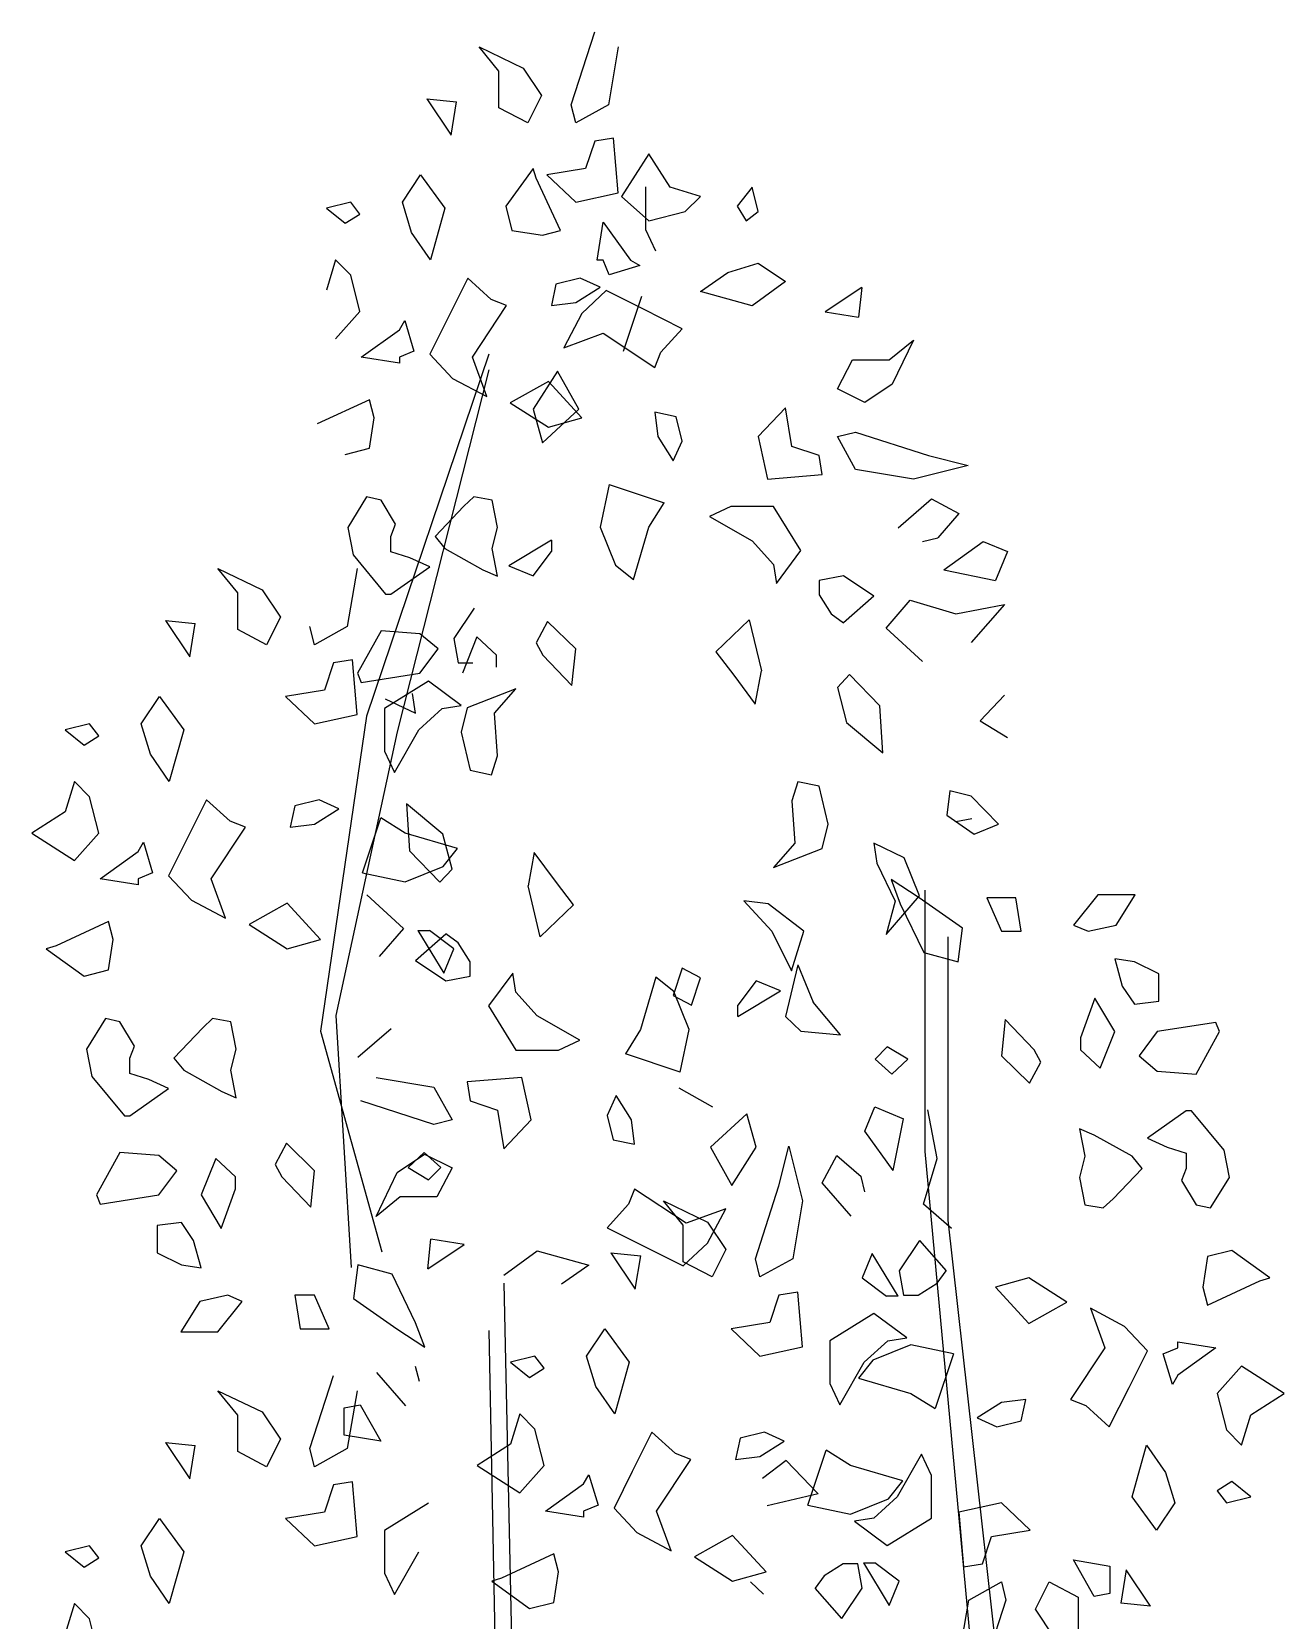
# Model space of a CAD drawing. Extents: x 332731 to 333165, y 67433 to 68432.
# Drawn here: x 332796.2 to 333118, y 68024.2 to 68432.4 of the extents above; entities that cross this region are included whole.
import ezdxf

# ---------------------------------------------------------------- set-up
doc = ezdxf.new("R2010")
doc.units = 0
doc.header["$MEASUREMENT"] = 0
doc.layers.get('0').update_dxf_attribs({"linetype": 'CONTINUOUS'})

msp = doc.modelspace()

# ---------------------------------------------------------------- linework, layer by layer
at = {"color": 7, "linetype": 'CONTINUOUS'}
for p, q in [((332934.81, 68413.61), (332940.88, 68432.36)), ((332916.28, 68422.2), (332911.19, 68428.45)), ((332911.19, 68428.45), (332922.53, 68422.98)), ((332946.94, 68428.45), (332944.41, 68413.61)), ((332916.28, 68412.83), (332916.28, 68422.2)), ((332922.53, 68422.98), (332927.22, 68415.95)), ((332897.72, 68415.17), (332905.34, 68414.39)), ((332897.72, 68415.17), (332903.97, 68405.8)), ((332903.97, 68405.8), (332905.34, 68414.39)), ((332923.69, 68408.92), (332916.28, 68412.83)), ((332927.22, 68415.95), (332923.69, 68408.92)), ((332936, 68408.92), (332934.81, 68413.61)), ((332944.41, 68413.61), (332936, 68408.92)), ((332945.75, 68405.02), (332940.88, 68404.23)), ((332946.94, 68390.95), (332945.75, 68405.02)), ((332940.88, 68404.23), (332938.53, 68397.2)), ((332954.78, 68400.99), (332947.75, 68390.05)), ((332960.25, 68392.4), (332954.78, 68400.99)), ((332925.09, 68397.27), (332918.06, 68387.51)), ((332925.88, 68394.74), (332925.09, 68397.27)), ((332938.53, 68397.2), (332928.56, 68395.64)), ((332891.47, 68388.61), (332896.16, 68395.64)), ((332896.16, 68395.64), (332902.41, 68387.05)), ((332932.12, 68381.26), (332925.88, 68394.74)), ((332928.56, 68395.64), (332936, 68388.61)), ((332953.97, 68392.52), (332953.97, 68381.58)), ((332968.06, 68390.05), (332960.25, 68392.4)), ((332981.34, 68392.4), (332977.44, 68387.51)), ((332982.91, 68386.15), (332981.34, 68392.4)), ((332878.19, 68388.61), (332871.94, 68387.05)), ((332880.53, 68385.48), (332878.19, 68388.61)), ((332893.81, 68380.8), (332891.47, 68388.61)), ((332936, 68388.61), (332946.94, 68390.95)), ((332947.75, 68390.05), (332954.78, 68383.8)), ((332964.16, 68386.15), (332968.06, 68390.05)), ((332871.94, 68387.05), (332876.81, 68383.14)), ((332876.81, 68383.14), (332880.53, 68385.48)), ((332902.41, 68387.05), (332898.69, 68373.77)), ((332918.06, 68387.51), (332919.62, 68381.26)), ((332954.78, 68383.8), (332964.16, 68386.15)), ((332977.44, 68387.51), (332979.78, 68383.8)), ((332979.78, 68383.8), (332982.91, 68386.15)), ((332898.69, 68373.77), (332893.81, 68380.8)), ((332919.62, 68381.26), (332927.44, 68380.09)), ((332927.44, 68380.09), (332932.12, 68381.26)), ((332941.5, 68373.65), (332943.06, 68383.41)), ((332943.06, 68383.41), (332950.09, 68373.65)), ((332953.97, 68381.58), (332956.5, 68376.11)), ((332874.28, 68373.77), (332871.94, 68365.95)), ((332878.19, 68369.86), (332874.28, 68373.77)), ((332943.06, 68373.65), (332941.5, 68373.65)), ((332944.62, 68369.93), (332943.06, 68373.65)), ((332952.44, 68372.27), (332944.62, 68369.93)), ((332950.09, 68373.65), (332952.44, 68372.27)), ((332975.09, 68370.52), (332982.91, 68372.87)), ((332982.91, 68372.87), (332989.94, 68368.18)), ((332880.53, 68360.48), (332878.19, 68369.86)), ((332908.25, 68369.08), (332903.19, 68358.92)), ((332914.31, 68363.61), (332908.25, 68369.08)), ((332937.16, 68369.08), (332930.91, 68367.52)), ((332942.25, 68366.73), (332937.16, 68369.08)), ((332968.06, 68365.63), (332975.09, 68370.52)), ((332989.94, 68368.18), (332981.34, 68361.93)), ((332918.22, 68362.05), (332914.31, 68363.61)), ((332930.91, 68367.52), (332929.75, 68362.05)), ((332936, 68362.83), (332942.25, 68366.73)), ((332943.84, 68365.84), (332937.59, 68359.98)), ((332953.22, 68361.15), (332943.84, 68365.84)), ((332948.31, 68350.33), (332953, 68364.39)), ((332981.34, 68361.93), (332968.06, 68365.63)), ((333009.47, 68366.62), (333000.09, 68360.37)), ((333009.47, 68366.62), (333008.69, 68358.99)), ((332874.28, 68353.45), (332880.53, 68360.48)), ((332909.44, 68348.77), (332918.22, 68362.05)), ((332929.75, 68362.05), (332936, 68362.83)), ((332937.59, 68359.98), (332932.91, 68351.18)), ((332963.38, 68356.07), (332953.22, 68361.15)), ((333000.09, 68360.37), (333008.69, 68358.99)), ((332880.91, 68348.77), (332890.69, 68355.8)), ((332890.69, 68355.8), (332892.06, 68358.14)), ((332892.06, 68358.14), (332894.41, 68350.33)), ((332903.19, 68358.92), (332898.5, 68349.55)), ((332957.91, 68350.01), (332963.38, 68356.07)), ((332932.91, 68351.18), (332943.06, 68354.9)), ((332943.06, 68354.9), (332956.34, 68346.1)), ((333016.5, 68348.05), (333022.75, 68353.13)), ((333022.75, 68353.13), (333017.28, 68341.8)), ((332890.69, 68347.2), (332880.91, 68348.77)), ((332913.72, 68349.56), (332882.28, 68256.49)), ((332894.41, 68350.33), (332890.69, 68348.77)), ((332890.69, 68348.77), (332890.69, 68347.2)), ((332898.5, 68349.55), (332904.34, 68343.3)), ((332913.16, 68338.61), (332909.44, 68348.77)), ((332956.34, 68346.1), (332957.91, 68350.01)), ((333003.22, 68340.63), (333007.12, 68348.05)), ((333007.12, 68348.05), (333016.5, 68348.05)), ((332913.72, 68345.52), (332890.12, 68252.45)), ((332904.34, 68343.3), (332913.16, 68338.61)), ((332931.34, 68345.13), (332925.09, 68335.37)), ((332936.81, 68335.37), (332931.34, 68345.13)), ((332928.97, 68342.52), (332919.19, 68337.05)), ((332937.56, 68333.14), (332928.97, 68342.52)), ((333010.25, 68337.12), (333003.22, 68340.63)), ((333017.28, 68341.8), (333010.25, 68337.12)), ((332883.06, 68337.83), (332869.59, 68331.58)), ((332884.25, 68333.14), (332883.06, 68337.83)), ((332919.19, 68337.05), (332928.97, 68330.8)), ((332925.09, 68335.37), (332927.44, 68326.77)), ((332927.44, 68326.77), (332936.81, 68335.37)), ((332989.94, 68335.76), (332982.91, 68328.34)), ((332991.5, 68325.79), (332989.94, 68335.76)), ((332883.06, 68325.33), (332884.25, 68333.14)), ((332928.97, 68330.8), (332937.56, 68333.14)), ((332961.81, 68333.41), (332956.34, 68334.59)), ((332956.34, 68334.59), (332957.12, 68328.34)), ((332963.38, 68327.16), (332961.81, 68333.41)), ((332957.12, 68328.34), (332961.03, 68322.09)), ((332961.03, 68322.09), (332963.38, 68327.16)), ((332982.91, 68328.34), (332985.25, 68317.4)), ((333003.22, 68328.34), (333007.91, 68329.51)), ((333007.91, 68319.93), (333003.22, 68328.34)), ((333007.91, 68329.51), (333026.66, 68323.45)), ((332876.81, 68323.77), (332883.06, 68325.33)), ((332998.53, 68323.45), (332991.5, 68325.79)), ((332999.31, 68318.57), (332998.53, 68323.45)), ((333026.66, 68323.45), (333036.81, 68320.91)), ((333022.75, 68317.4), (333007.91, 68319.93)), ((333036.81, 68320.91), (333022.75, 68317.4)), ((332944.62, 68316.02), (332942.28, 68305.09)), ((332944.62, 68316.02), (332958.69, 68311.34)), ((332985.25, 68317.4), (332999.31, 68318.57)), ((332882.28, 68312.83), (332877.41, 68305.02)), ((332886, 68312.05), (332882.28, 68312.83)), ((332889.72, 68305.8), (332886, 68312.05)), ((332909.81, 68312.83), (332907.28, 68310.48)), ((332914.5, 68312.05), (332909.81, 68312.83)), ((332915.88, 68305.02), (332914.5, 68312.05)), ((332954.78, 68305.09), (332958.69, 68311.34)), ((333018.84, 68304.9), (333027.44, 68312.32)), ((333027.44, 68312.32), (333034.47, 68308.6)), ((332907.28, 68310.48), (332899.88, 68302.67)), ((332975.88, 68310.37), (332970.41, 68307.82)), ((332970.41, 68307.82), (332981.34, 68301.57)), ((332986.81, 68310.37), (332975.88, 68310.37)), ((332993.84, 68299.04), (332986.81, 68310.37)), ((333034.47, 68308.6), (333029, 68302.35)), ((332877.41, 68305.02), (332878.78, 68297.98)), ((332888.53, 68302.67), (332889.72, 68305.8)), ((332888.53, 68298.77), (332888.53, 68302.67)), ((332899.88, 68302.67), (332902.41, 68299.55)), ((332914.5, 68299.55), (332915.88, 68305.02)), ((332942.28, 68305.09), (332946.19, 68295.32)), ((332950.88, 68291.62), (332954.78, 68305.09)), ((333025.09, 68301.38), (333029, 68302.35)), ((332893.41, 68297.2), (332888.53, 68298.77)), ((332902.41, 68299.55), (332912.16, 68294.08)), ((332915.88, 68292.52), (332914.5, 68299.55)), ((332929.78, 68301.77), (332918.84, 68295.13)), ((332925.09, 68292.59), (332929.78, 68298.84)), ((332929.78, 68301.77), (332929.78, 68298.84)), ((332981.34, 68301.57), (332986.81, 68295.52)), ((332987.59, 68290.63), (332993.84, 68299.04)), ((333030.56, 68294.15), (333040.72, 68301.38)), ((333040.72, 68301.38), (333046.97, 68298.84)), ((333046.97, 68298.84), (333043.84, 68291.41)), ((332849.19, 68288.16), (332844.09, 68294.41)), ((332844.09, 68294.41), (332855.44, 68288.95)), ((332879.84, 68294.41), (332877.31, 68279.57)), ((332878.78, 68297.98), (332887.16, 68287.83)), ((332888.53, 68287.83), (332898.5, 68294.86)), ((332898.5, 68294.86), (332893.41, 68297.2)), ((332918.84, 68295.13), (332925.09, 68292.59)), ((332946.19, 68295.32), (332950.88, 68291.62)), ((332986.81, 68295.52), (332987.59, 68290.63)), ((332912.16, 68294.08), (332915.88, 68292.52)), ((333004.78, 68292.59), (332998.53, 68291.41)), ((332998.53, 68291.41), (332998.53, 68287.71)), ((333012.59, 68287.32), (333004.78, 68292.59)), ((333030.56, 68294.15), (333043.84, 68291.41)), ((332849.19, 68278.79), (332849.19, 68288.16)), ((332855.44, 68288.95), (332860.12, 68281.91)), ((332887.16, 68287.83), (332888.53, 68287.83)), ((332998.53, 68287.71), (333001.66, 68282.82)), ((333012.59, 68287.32), (333004.78, 68280.48)), ((333015.72, 68279.12), (333021.97, 68286.34)), ((333021.97, 68286.34), (333033.69, 68282.82)), ((332909.91, 68284.26), (332904.66, 68276.45)), ((333001.66, 68282.82), (333004.78, 68280.48)), ((333033.69, 68282.82), (333046.19, 68285.16)), ((333046.19, 68285.16), (333037.59, 68275.4)), ((332830.62, 68281.13), (332838.25, 68280.35)), ((332830.62, 68281.13), (332836.88, 68271.76)), ((332836.88, 68271.76), (332838.25, 68280.35)), ((332856.59, 68274.88), (332849.19, 68278.79)), ((332860.12, 68281.91), (332856.59, 68274.88)), ((332868.91, 68274.88), (332867.72, 68279.57)), ((332877.31, 68279.57), (332868.91, 68274.88)), ((332886, 68278.45), (332879.94, 68267.52)), ((332895.97, 68277.67), (332886, 68278.45)), ((332928.78, 68280.8), (332925.84, 68275.33)), ((332936, 68273.77), (332928.78, 68280.8)), ((332980.56, 68281.26), (332971.97, 68273.05)), ((332980.56, 68281.26), (332983.69, 68268.18)), ((333025.09, 68270.52), (333015.72, 68279.12)), ((332900.66, 68273.77), (332895.97, 68277.67)), ((332895.97, 68267.52), (332900.66, 68273.77)), ((332904.66, 68276.45), (332905.81, 68270.2)), ((332910.59, 68276.89), (332906.91, 68267.52)), ((332915.69, 68272.2), (332910.59, 68276.89)), ((332925.84, 68275.33), (332927.59, 68272.2)), ((332935.03, 68264.39), (332936, 68273.77)), ((332873.78, 68270.2), (332871.44, 68263.16)), ((332878.66, 68270.98), (332873.78, 68270.2)), ((332879.84, 68256.91), (332878.66, 68270.98)), ((332905.81, 68270.2), (332909.53, 68270.2)), ((332915.69, 68269.08), (332915.69, 68272.2)), ((332927.59, 68272.2), (332935.03, 68264.39)), ((332971.97, 68273.05), (332976.66, 68267.01)), ((332879.94, 68267.52), (332880.91, 68265.17)), ((332880.91, 68265.17), (332895.97, 68267.52)), ((332976.66, 68267.01), (332982.12, 68259.59)), ((332982.12, 68259.59), (332983.69, 68268.18)), ((333006.34, 68267.2), (333003.22, 68263.88)), ((333014.16, 68259.2), (333006.34, 68267.2)), ((332824.38, 68254.57), (332829.06, 68261.6)), ((332829.06, 68261.6), (332835.31, 68253.01)), ((332871.44, 68263.16), (332861.47, 68261.6)), ((332861.47, 68261.6), (332868.91, 68254.57)), ((332898.19, 68265.51), (332886.88, 68258.48)), ((332894.84, 68257.26), (332894.06, 68262.34)), ((332906.59, 68259.26), (332898.19, 68265.51)), ((332920.62, 68263.51), (332908.12, 68258.62)), ((332915.16, 68257.26), (332920.62, 68263.51)), ((333003.22, 68263.88), (333005.56, 68254.9)), ((333046.19, 68261.93), (333039.94, 68255.29)), ((332886.88, 68258.48), (332886.88, 68247.54)), ((332887.03, 68260.96), (332894.84, 68257.26)), ((332895.66, 68253.01), (332901.72, 68258.48)), ((332901.72, 68258.48), (332906.59, 68259.26)), ((332908.12, 68258.62), (332906.56, 68252.37)), ((333014.94, 68247.09), (333014.16, 68259.2)), ((332811.09, 68254.57), (332804.84, 68253.01)), ((332813.44, 68251.45), (332811.09, 68254.57)), ((332826.72, 68246.76), (332824.38, 68254.57)), ((332868.91, 68254.57), (332879.84, 68256.91)), ((332882.28, 68256.49), (332870.47, 68175.55)), ((332915.94, 68246.32), (332915.16, 68257.26)), ((333005.56, 68254.9), (333014.94, 68247.09)), ((333039.94, 68255.29), (333046.97, 68250.99)), ((332804.84, 68253.01), (332809.72, 68249.1)), ((332809.72, 68249.1), (332813.44, 68251.45)), ((332835.31, 68253.01), (332831.59, 68239.73)), ((332890.12, 68252.45), (332874.41, 68179.6)), ((332889.41, 68242.07), (332895.66, 68253.01)), ((332906.56, 68252.37), (332908.91, 68242.6)), ((332831.59, 68239.73), (332826.72, 68246.76)), ((332886.88, 68247.54), (332889.41, 68242.07)), ((332914.38, 68241.43), (332915.94, 68246.32)), ((332908.91, 68242.6), (332914.38, 68241.43)), ((332807.19, 68239.73), (332804.84, 68231.91)), ((332811.09, 68235.82), (332807.19, 68239.73)), ((332993.06, 68239.66), (332991.5, 68234.77)), ((332998.53, 68238.49), (332993.06, 68239.66)), ((333000.88, 68228.73), (332998.53, 68238.49)), ((333032.12, 68237.32), (333031.34, 68231.07)), ((333037.59, 68235.95), (333032.12, 68237.32)), ((332813.44, 68226.45), (332811.09, 68235.82)), ((332841.16, 68235.04), (332836.09, 68224.88)), ((332847.22, 68229.57), (332841.16, 68235.04)), ((332863.81, 68233.48), (332862.66, 68228.01)), ((332870.06, 68235.04), (332863.81, 68233.48)), ((332875.16, 68232.7), (332870.06, 68235.04)), ((332892.5, 68234.01), (332893.28, 68221.9)), ((332901.88, 68226.2), (332892.5, 68234.01)), ((332991.5, 68234.77), (332992.28, 68223.84)), ((333044.62, 68228.73), (333037.59, 68235.95)), ((332804.84, 68231.91), (332796.25, 68226.45)), ((332851.12, 68228.01), (332847.22, 68229.57)), ((332868.91, 68228.79), (332875.16, 68232.7)), ((332881.22, 68216.29), (332885.91, 68230.35)), ((332892.16, 68226.45), (332885.91, 68230.35)), ((333031.34, 68231.07), (333038.38, 68226.18)), ((333037.75, 68230.14), (333033.66, 68229.36)), ((332796.25, 68226.45), (332807.19, 68219.41)), ((332807.19, 68219.41), (332813.44, 68226.45)), ((332836.09, 68224.88), (332831.41, 68215.51)), ((332842.34, 68214.73), (332851.12, 68228.01)), ((332862.66, 68228.01), (332868.91, 68228.79)), ((332905.62, 68222.54), (332892.16, 68226.45)), ((332904.22, 68217.21), (332901.88, 68226.2)), ((332999.31, 68222.48), (333000.88, 68228.73)), ((333038.38, 68226.18), (333044.62, 68228.73)), ((332813.81, 68214.73), (332823.59, 68221.76)), ((332823.59, 68221.76), (332824.97, 68224.1)), ((332824.97, 68224.1), (332827.31, 68216.29)), ((332893.28, 68221.9), (332901.09, 68213.9)), ((332901.91, 68217.85), (332905.62, 68222.54)), ((332925.31, 68221.51), (332923.75, 68212.91)), ((332930.78, 68214.09), (332925.31, 68221.51)), ((332992.28, 68223.84), (332986.81, 68217.59)), ((332986.81, 68217.59), (332999.31, 68222.48)), ((333012.59, 68223.84), (333013.38, 68218.76)), ((333020.41, 68220.13), (333012.59, 68223.84)), ((332892.16, 68213.95), (332901.91, 68217.85)), ((332901.09, 68213.9), (332904.22, 68217.21)), ((333013.38, 68218.76), (333018.06, 68208.99)), ((333013.38, 68218.76), (333018.06, 68208.99)), ((333024.31, 68210.37), (333020.41, 68220.13)), ((332823.59, 68213.16), (332813.81, 68214.73)), ((332827.31, 68216.29), (332823.59, 68214.73)), ((332823.59, 68214.73), (332823.59, 68213.16)), ((332831.41, 68215.51), (332837.25, 68209.26)), ((332846.06, 68204.57), (332842.34, 68214.73)), ((332881.22, 68216.29), (332892.16, 68213.95)), ((332926.88, 68199.84), (332923.75, 68212.91)), ((332935.47, 68208.04), (332930.78, 68214.09)), ((333017.03, 68214.52), (333019.38, 68208.27)), ((333024.28, 68209.83), (333017.03, 68214.52)), ((332837.25, 68209.26), (332846.06, 68204.57)), ((332861.88, 68208.48), (332852.09, 68203.01)), ((332870.47, 68199.1), (332861.88, 68208.48)), ((332882.34, 68210.57), (332891.72, 68201.98)), ((332985.41, 68208.27), (332979.16, 68209.05)), ((332979.16, 68209.05), (332986.38, 68201.23)), ((333015.72, 68200.4), (333024.31, 68210.37)), ((333018.06, 68208.99), (333015.72, 68200.4)), ((333035.41, 68202.02), (333024.28, 68209.83)), ((333025.81, 68144.66), (333025.81, 68211.84)), ((333049.06, 68209.83), (333041.66, 68209.83)), ((333041.66, 68209.83), (333045.38, 68201.23)), ((333050.44, 68201.23), (333049.06, 68209.83)), ((333070.16, 68210.61), (333063.91, 68202.8)), ((333079.75, 68210.61), (333070.16, 68210.61)), ((333074.84, 68202.8), (333079.75, 68210.61)), ((332926.88, 68199.84), (332935.47, 68208.04)), ((332994.59, 68201.23), (332985.41, 68208.27)), ((333019.38, 68208.27), (333025.44, 68195.77)), ((332815.97, 68203.79), (332802.5, 68197.54)), ((332817.16, 68199.1), (332815.97, 68203.79)), ((332852.09, 68203.01), (332861.88, 68196.76)), ((332891.72, 68201.98), (332885.47, 68194.76)), ((332894.84, 68193.77), (332902.66, 68200.62)), ((332895.47, 68201.45), (332898.41, 68201.45)), ((332895.47, 68201.45), (332902.09, 68190.51)), ((332904.66, 68196.76), (332898.41, 68201.45)), ((332905.78, 68198.27), (332902.66, 68200.62)), ((332986.38, 68201.23), (332991.47, 68191.08)), ((332991.47, 68191.08), (332994.59, 68201.23)), ((333034.22, 68193.42), (333035.41, 68202.02)), ((333045.38, 68201.23), (333050.44, 68201.23)), ((333063.91, 68202.8), (333067.62, 68201.23)), ((333067.62, 68201.23), (333074.84, 68202.8)), ((332802.5, 68197.54), (332799.97, 68196.76)), ((332799.97, 68196.76), (332809.72, 68189.73)), ((332815.97, 68191.29), (332817.16, 68199.1)), ((332861.88, 68196.76), (332870.47, 68199.1)), ((332902.09, 68190.51), (332904.66, 68196.76)), ((332908.91, 68193.38), (332905.78, 68198.27)), ((333031.69, 68126.99), (333031.69, 68199.84)), ((332894.84, 68193.77), (332902.66, 68188.51)), ((332908.91, 68189.68), (332908.91, 68193.38)), ((332993.06, 68192.59), (332989.94, 68179.3)), ((332993.06, 68192.59), (332996.97, 68183.02)), ((333025.44, 68195.77), (333034.22, 68193.42)), ((333074.47, 68194.2), (333076.41, 68187.17)), ((333079.53, 68193.42), (333074.47, 68194.2)), ((333085.78, 68190.3), (333079.53, 68193.42)), ((332809.72, 68189.73), (332815.97, 68191.29)), ((332902.66, 68188.51), (332908.91, 68189.68)), ((332919.84, 68190.46), (332913.59, 68182.05)), ((332920.62, 68185.57), (332919.84, 68190.46)), ((332956.56, 68189.48), (332952.66, 68176.01)), ((332961.25, 68185.77), (332956.56, 68189.48)), ((332963.38, 68191.8), (332961.03, 68184.77)), ((332968.06, 68189.27), (332963.38, 68191.8)), ((332965.72, 68182.24), (332968.06, 68189.27)), ((332982.34, 68188.51), (332977.66, 68182.26)), ((332988.59, 68185.96), (332982.34, 68188.51)), ((333085.78, 68183.27), (333085.78, 68190.3)), ((332926.09, 68179.52), (332920.62, 68185.57)), ((332961.03, 68184.77), (332965.72, 68182.24)), ((332965.16, 68176.01), (332961.25, 68185.77)), ((332977.66, 68179.32), (332988.59, 68185.96)), ((333069.38, 68184.05), (333065.69, 68173.89)), ((333074.47, 68175.45), (333069.38, 68184.05)), ((333076.41, 68187.17), (333079.53, 68182.48)), ((332913.59, 68182.05), (332920.62, 68170.73)), ((332977.66, 68179.32), (332977.66, 68182.26)), ((333004, 68174.62), (332996.97, 68183.02)), ((333079.53, 68182.48), (333085.78, 68183.27)), ((332815.19, 68178.79), (332810.31, 68170.98)), ((332818.91, 68178.01), (332815.19, 68178.79)), ((332822.62, 68171.76), (332818.91, 68178.01)), ((332840.19, 68176.45), (332832.78, 68168.63)), ((332842.72, 68178.79), (332840.19, 68176.45)), ((332847.41, 68178.01), (332842.72, 68178.79)), ((332848.78, 68170.98), (332847.41, 68178.01)), ((332874.41, 68179.6), (332878.34, 68114.85)), ((332888.59, 68176.2), (332880, 68168.77)), ((332937.03, 68173.27), (332926.09, 68179.52)), ((332952.66, 68176.01), (332948.75, 68169.76)), ((332962.81, 68165.07), (332965.16, 68176.01)), ((332989.94, 68179.3), (332993.84, 68175.6)), ((333046.34, 68178.58), (333045.38, 68169.2)), ((333053.75, 68170.77), (333046.34, 68178.58)), ((333100.44, 68177.8), (333085.41, 68175.45)), ((333101.41, 68175.45), (333100.44, 68177.8)), ((332821.44, 68168.63), (332822.62, 68171.76)), ((332870.47, 68175.55), (332886.22, 68118.9)), ((332931.56, 68170.73), (332937.03, 68173.27)), ((332993.84, 68175.6), (333004, 68174.62)), ((333065.69, 68173.89), (333065.69, 68170.77)), ((333070.75, 68166.08), (333074.47, 68175.45)), ((333085.41, 68175.45), (333080.72, 68169.2)), ((333095.38, 68164.52), (333101.41, 68175.45)), ((332810.31, 68170.98), (332811.69, 68163.95)), ((332821.44, 68164.73), (332821.44, 68168.63)), ((332832.78, 68168.63), (332835.31, 68165.51)), ((332847.41, 68165.51), (332848.78, 68170.98)), ((332920.62, 68170.73), (332931.56, 68170.73)), ((332962.81, 68165.07), (332948.75, 68169.76)), ((333016.06, 68171.55), (333012.94, 68168.42)), ((333012.94, 68168.42), (333017.25, 68164.52)), ((333021.34, 68168.42), (333016.06, 68171.55)), ((333017.25, 68164.52), (333021.34, 68168.42)), ((333045.38, 68169.2), (333052.59, 68162.17)), ((333055.53, 68167.64), (333053.75, 68170.77)), ((333065.69, 68170.77), (333070.75, 68166.08)), ((333080.72, 68169.2), (333085.41, 68165.3)), ((332811.69, 68163.95), (332820.06, 68153.79)), ((332826.31, 68163.16), (332821.44, 68164.73)), ((332835.31, 68165.51), (332845.06, 68160.04)), ((332848.78, 68158.48), (332847.41, 68165.51)), ((332884.69, 68163.7), (332899.53, 68161.16)), ((332922.19, 68163.7), (332908.12, 68162.52)), ((332924.53, 68152.76), (332922.19, 68163.7)), ((333052.59, 68162.17), (333055.53, 68167.64)), ((333085.41, 68165.3), (333095.38, 68164.52)), ((332821.44, 68153.79), (332831.41, 68160.82)), ((332831.41, 68160.82), (332826.31, 68163.16)), ((332845.06, 68160.04), (332848.78, 68158.48)), ((332899.53, 68161.16), (332904.22, 68152.76)), ((332908.12, 68162.52), (332908.91, 68157.65)), ((332971.19, 68156.07), (332962.59, 68160.95)), ((332899.53, 68151.59), (332880.78, 68157.65)), ((332908.91, 68157.65), (332915.94, 68155.3)), ((332946.41, 68159.01), (332944.06, 68153.93)), ((332950.31, 68152.76), (332946.41, 68159.01)), ((333010.28, 68149.91), (333012.84, 68156.16)), ((333012.84, 68156.16), (333020.25, 68153.03)), ((332820.06, 68153.79), (332821.44, 68153.79)), ((332904.22, 68152.76), (332899.53, 68151.59)), ((332915.94, 68155.3), (332917.5, 68145.34)), ((332917.5, 68145.34), (332924.53, 68152.76)), ((332944.06, 68153.93), (332945.62, 68147.68)), ((332951.09, 68146.51), (332950.31, 68152.76)), ((332980, 68154.32), (332970.62, 68145.73)), ((332982.34, 68145.73), (332980, 68154.32)), ((333017.53, 68139.75), (333020.25, 68153.03)), ((333028.84, 68142.88), (333026.5, 68155.38)), ((333092.81, 68155.14), (333082.88, 68148.11)), ((333094.19, 68155.14), (333092.81, 68155.14)), ((333102.59, 68144.98), (333094.19, 68155.14)), ((332945.62, 68147.68), (332951.09, 68146.51)), ((333017.53, 68139.75), (333010.28, 68149.91)), ((333065.47, 68150.45), (333066.84, 68143.42)), ((333069.19, 68148.89), (333065.47, 68150.45)), ((333078.97, 68143.42), (333069.19, 68148.89)), ((333082.88, 68148.11), (333087.94, 68145.77)), ((332818.91, 68144.41), (332812.84, 68133.48)), ((332828.88, 68143.63), (332818.91, 68144.41)), ((332833.56, 68139.73), (332828.88, 68143.63)), ((332861.69, 68146.76), (332858.75, 68141.29)), ((332868.91, 68139.73), (332861.69, 68146.76)), ((332890.16, 68139.29), (332897.19, 68143.98)), ((332897.03, 68144.41), (332892.94, 68140.51)), ((332901.31, 68140.51), (332897.03, 68144.41)), ((332897.19, 68143.98), (332904.22, 68140.46)), ((332970.62, 68145.73), (332976.09, 68135.96)), ((332976.09, 68135.96), (332982.34, 68145.73)), ((332988.22, 68135.84), (332990.75, 68146)), ((332990.75, 68146), (332994.28, 68131.94)), ((332999.34, 68136.62), (333003.06, 68143.66)), ((333003.06, 68143.66), (333009.31, 68138.19)), ((333047.56, 67909.54), (333025.81, 68144.66)), ((333066.84, 68143.42), (333065.47, 68137.95)), ((333081.5, 68140.3), (333078.97, 68143.42)), ((333087.94, 68145.77), (333092.81, 68144.2)), ((333092.81, 68144.2), (333092.81, 68140.3)), ((333103.97, 68137.95), (333102.59, 68144.98)), ((332828.88, 68133.48), (332833.56, 68139.73)), ((332843.5, 68142.85), (332839.81, 68133.48)), ((332848.59, 68138.16), (332843.5, 68142.85)), ((332858.75, 68141.29), (332860.5, 68138.16)), ((332867.94, 68130.35), (332868.91, 68139.73)), ((332884.69, 68127.96), (332890.16, 68139.29)), ((332892.94, 68140.51), (332898.19, 68137.38)), ((332898.19, 68137.38), (332901.31, 68140.51)), ((332904.22, 68140.46), (332900.31, 68133.04)), ((333025.34, 68131.16), (333028.84, 68142.88)), ((333074.06, 68132.48), (333081.5, 68140.3)), ((333092.81, 68140.3), (333091.66, 68137.17)), ((332844.88, 68124.88), (332848.59, 68135.04)), ((332848.59, 68135.04), (332848.59, 68138.16)), ((332860.5, 68138.16), (332867.94, 68130.35)), ((332982.16, 68117.09), (332988.22, 68135.84)), ((333006.78, 68128.03), (332999.34, 68136.62)), ((333010.28, 68134.28), (333009.31, 68138.19)), ((333065.47, 68137.95), (333066.84, 68130.92)), ((333091.66, 68137.17), (333095.38, 68130.92)), ((333099.06, 68130.14), (333103.97, 68137.95)), ((332812.84, 68133.48), (332813.81, 68131.13)), ((332813.81, 68131.13), (332828.88, 68133.48)), ((332839.81, 68133.48), (332844.88, 68124.88)), ((332890.94, 68133.04), (332884.69, 68127.96)), ((332900.31, 68133.04), (332890.94, 68133.04)), ((332949.53, 68131.09), (332944.06, 68125.02)), ((332951.09, 68134.99), (332949.53, 68131.09)), ((332964.38, 68126.2), (332951.09, 68134.99)), ((332963.62, 68125.69), (332958.53, 68131.94)), ((332958.53, 68131.94), (332969.88, 68126.47)), ((332994.28, 68131.94), (332991.75, 68117.09)), ((333032.56, 68124.91), (333025.34, 68131.16)), ((333066.84, 68130.92), (333071.53, 68130.14)), ((333071.53, 68130.14), (333074.06, 68132.48)), ((333095.38, 68130.92), (333099.06, 68130.14)), ((332974.53, 68129.91), (332964.38, 68126.2)), ((332969.84, 68121.12), (332974.53, 68129.91)), ((333055.28, 67916.55), (333031.69, 68126.99)), ((332834.72, 68126.45), (332828.47, 68125.66)), ((332828.47, 68125.66), (332828.47, 68118.63)), ((332837.84, 68121.76), (332834.72, 68126.45)), ((332944.06, 68125.02), (332954.22, 68119.95)), ((332963.62, 68116.31), (332963.62, 68125.69)), ((332969.88, 68126.47), (332974.56, 68119.44)), ((332839.81, 68114.73), (332837.84, 68121.76)), ((332897.97, 68114.48), (332898.75, 68122.1)), ((332897.97, 68114.48), (332907.34, 68120.73)), ((332907.34, 68120.73), (332898.75, 68122.1)), ((332917.5, 68112.91), (332926.09, 68119.16)), ((332926.09, 68119.16), (332939.38, 68115.46)), ((332954.22, 68119.95), (332963.59, 68115.26)), ((332963.59, 68115.26), (332969.84, 68121.12)), ((332974.56, 68119.44), (332971.03, 68112.41)), ((333024.34, 68121.78), (333019.09, 68113.97)), ((333024.34, 68121.78), (333031.19, 68113.97)), ((333104.53, 68119.2), (333098.28, 68117.64)), ((333114.31, 68112.17), (333104.53, 68119.2)), ((332828.47, 68118.63), (332834.72, 68115.51)), ((332834.72, 68115.51), (332839.81, 68114.73)), ((332880.03, 68115.51), (332878.88, 68106.91)), ((332888.81, 68113.16), (332880.03, 68115.51)), ((332939.38, 68115.46), (332932.34, 68110.57)), ((332945.06, 68118.66), (332952.69, 68117.88)), ((332945.06, 68118.66), (332951.31, 68109.28)), ((332951.31, 68109.28), (332952.69, 68117.88)), ((332971.03, 68112.41), (332963.62, 68116.31)), ((332983.34, 68112.41), (332982.16, 68117.09)), ((332991.75, 68117.09), (332983.34, 68112.41)), ((333012.16, 68118.42), (333009.62, 68112.17)), ((333018.81, 68107.48), (333012.16, 68118.42)), ((333098.28, 68117.64), (333097.12, 68109.83)), ((332894.88, 68100.66), (332888.81, 68113.16)), ((332921.59, 67924.65), (332917.66, 68110.8)), ((333009.62, 68112.17), (333015.88, 68107.48)), ((333019.09, 68113.97), (333020.25, 68107.72)), ((333023.97, 68107.72), (333028.84, 68110.84)), ((333028.84, 68110.84), (333031.19, 68113.97)), ((333052.41, 68112.17), (333043.81, 68109.83)), ((333062.16, 68105.92), (333052.41, 68112.17)), ((333098.28, 68105.14), (333111.78, 68111.39)), ((333111.78, 68111.39), (333114.31, 68112.17)), ((332846.62, 68107.7), (332839.41, 68106.13)), ((332850.34, 68106.13), (332846.62, 68107.7)), ((332863.81, 68107.7), (332865.19, 68099.1)), ((332868.91, 68107.7), (332863.81, 68107.7)), ((332872.62, 68099.1), (332868.91, 68107.7)), ((332878.88, 68106.91), (332890, 68099.1)), ((332988.22, 68107.72), (332985.88, 68100.69)), ((332993.09, 68108.5), (332988.22, 68107.72)), ((332994.28, 68094.44), (332993.09, 68108.5)), ((333018.81, 68107.48), (333015.88, 68107.48)), ((333020.25, 68107.72), (333023.97, 68107.72)), ((333043.81, 68109.83), (333052.41, 68100.45)), ((333097.12, 68109.83), (333098.28, 68105.14)), ((332839.41, 68106.13), (332834.53, 68098.32)), ((332844.09, 68098.32), (332850.34, 68106.13)), ((333012.62, 68103.03), (333001.31, 68096)), ((333021.03, 68096.78), (333012.62, 68103.03)), ((333052.41, 68100.45), (333062.16, 68105.92)), ((333068.22, 68104.36), (333071.94, 68094.2)), ((333077, 68099.67), (333068.22, 68104.36)), ((332834.53, 68098.32), (332844.09, 68098.32)), ((332865.19, 68099.1), (332872.62, 68099.1)), ((332890, 68099.1), (332897.22, 68094.41)), ((332897.22, 68094.41), (332894.88, 68100.66)), ((332913.72, 68098.66), (332917.66, 67892.27)), ((332938.81, 68092.09), (332943.5, 68099.12)), ((332943.5, 68099.12), (332949.75, 68090.53)), ((332985.88, 68100.69), (332975.91, 68099.12)), ((332975.91, 68099.12), (332983.34, 68092.09)), ((333082.88, 68093.42), (333077, 68099.67)), ((332983.34, 68092.09), (332994.28, 68094.44)), ((333001.31, 68096), (333001.31, 68085.06)), ((333010.09, 68090.53), (333016.16, 68096)), ((333022.12, 68094.98), (333012.34, 68091.08)), ((333016.16, 68096), (333021.03, 68096.78)), ((333033.06, 68092.64), (333022.12, 68094.98)), ((333071.94, 68094.2), (333063.12, 68080.92)), ((333086.97, 68092.64), (333090.69, 68094.2)), ((333090.69, 68095.77), (333100.44, 68094.2)), ((333090.69, 68094.2), (333090.69, 68095.77)), ((333100.44, 68094.2), (333090.69, 68087.17)), ((332925.53, 68092.09), (332919.28, 68090.53)), ((332919.28, 68090.53), (332924.16, 68086.62)), ((332927.88, 68088.97), (332925.53, 68092.09)), ((332941.16, 68084.28), (332938.81, 68092.09)), ((332949.75, 68090.53), (332946.03, 68077.25)), ((333003.84, 68079.59), (333010.09, 68090.53)), ((333012.34, 68091.08), (333008.66, 68086.39)), ((333033.06, 68092.64), (333028.38, 68078.58)), ((333078.19, 68084.05), (333082.88, 68093.42)), ((333089.31, 68084.83), (333086.97, 68092.64)), ((332867.72, 68068.36), (332873.78, 68087.11)), ((332892.34, 68079.3), (332884.91, 68087.89)), ((332895.84, 68085.55), (332894.88, 68089.45)), ((332924.16, 68086.62), (332927.88, 68088.97)), ((333008.66, 68086.39), (333022.12, 68082.48)), ((333090.69, 68087.17), (333089.31, 68084.83)), ((333107.09, 68089.52), (333100.84, 68082.48)), ((333118.03, 68082.48), (333107.09, 68089.52)), ((332849.19, 68076.95), (332844.09, 68083.2)), ((332844.09, 68083.2), (332855.44, 68077.73)), ((332879.84, 68083.2), (332877.31, 68068.36)), ((332946.03, 68077.25), (332941.16, 68084.28)), ((333001.31, 68085.06), (333003.84, 68079.59)), ((333022.12, 68082.48), (333028.38, 68078.58)), ((333073.09, 68073.89), (333078.19, 68084.05)), ((333100.84, 68082.48), (333103.19, 68073.11)), ((333109.44, 68077.02), (333118.03, 68082.48)), ((332876.53, 68078.79), (332880.62, 68079.57)), ((332876.53, 68071.76), (332876.53, 68078.79)), ((332880.62, 68079.57), (332885.91, 68070.2)), ((333045.38, 68080.14), (333039.12, 68076.23)), ((333051.62, 68080.92), (333045.38, 68080.14)), ((333050.44, 68075.45), (333051.62, 68080.92)), ((333063.12, 68080.92), (333067.03, 68079.36)), ((333067.03, 68079.36), (333073.09, 68073.89)), ((332849.19, 68067.58), (332849.19, 68076.95)), ((332855.44, 68077.73), (332860.12, 68070.7)), ((332921.62, 68077.25), (332919.28, 68069.44)), ((332925.53, 68073.34), (332921.62, 68077.25)), ((333039.12, 68076.23), (333044.19, 68073.89)), ((333044.19, 68073.89), (333050.44, 68075.45)), ((333107.09, 68069.2), (333109.44, 68077.02)), ((332830.62, 68069.92), (332836.88, 68060.55)), ((332830.62, 68069.92), (332838.25, 68069.14)), ((332860.12, 68070.7), (332856.59, 68063.67)), ((332885.91, 68070.2), (332876.53, 68071.76)), ((332927.88, 68063.97), (332925.53, 68073.34)), ((332955.59, 68072.56), (332950.53, 68062.41)), ((332961.66, 68067.09), (332955.59, 68072.56)), ((332978.25, 68071), (332977.09, 68065.53)), ((332984.5, 68072.56), (332978.25, 68071)), ((332983.34, 68066.31), (332989.59, 68070.22)), ((332989.59, 68070.22), (332984.5, 68072.56)), ((333103.19, 68073.11), (333107.09, 68069.2)), ((332836.88, 68060.55), (332838.25, 68069.14)), ((332856.59, 68063.67), (332849.19, 68067.58)), ((332868.91, 68063.67), (332867.72, 68068.36)), ((332877.31, 68068.36), (332868.91, 68063.67)), ((332919.28, 68069.44), (332910.69, 68063.97)), ((332965.56, 68065.53), (332961.66, 68067.09)), ((332977.09, 68065.53), (332983.34, 68066.31)), ((332995.66, 68053.81), (333000.34, 68067.88)), ((333006.59, 68063.97), (333000.34, 68067.88)), ((333024.84, 68066.86), (333018.59, 68055.92)), ((333027.41, 68061.39), (333024.84, 68066.86)), ((333078.97, 68055.92), (333082.66, 68069.2)), ((333082.66, 68069.2), (333087.56, 68062.17)), ((332910.69, 68063.97), (332921.62, 68056.94)), ((332921.62, 68056.94), (332927.88, 68063.97)), ((332938.03, 68059.28), (332939.41, 68061.62)), ((332939.41, 68061.62), (332941.75, 68053.81)), ((332950.53, 68062.41), (332945.84, 68053.03)), ((332956.78, 68052.25), (332965.56, 68065.53)), ((332990.09, 68065.3), (332984.03, 68060.61)), ((332998.28, 68056.7), (332990.09, 68065.3)), ((333020.06, 68060.06), (333006.59, 68063.97)), ((333087.56, 68062.17), (333089.91, 68054.36)), ((332873.78, 68058.98), (332871.44, 68051.95)), ((332878.66, 68059.77), (332873.78, 68058.98)), ((332879.84, 68045.7), (332878.66, 68059.77)), ((332928.25, 68052.25), (332938.03, 68059.28)), ((333016.34, 68055.38), (333020.06, 68060.06)), ((333027.41, 68050.45), (333027.41, 68061.39)), ((333104.53, 68059.83), (333100.84, 68057.48)), ((333100.84, 68057.48), (333103.19, 68054.36)), ((333109.44, 68055.92), (333104.53, 68059.83)), ((332898.19, 68054.3), (332886.88, 68047.27)), ((332941.75, 68053.81), (332938.03, 68052.25)), ((332998.28, 68056.7), (332985.22, 68053.58)), ((332995.66, 68053.81), (333006.59, 68051.47)), ((333006.59, 68051.47), (333016.34, 68055.38)), ((333018.59, 68055.92), (333012.56, 68050.45)), ((333045.38, 68054.36), (333034.44, 68052.02)), ((333052.78, 68047.33), (333045.38, 68054.36)), ((333085.22, 68047.33), (333078.97, 68055.92)), ((333089.91, 68054.36), (333085.22, 68047.33)), ((333103.19, 68054.36), (333109.44, 68055.92)), ((332824.38, 68043.36), (332829.06, 68050.39)), ((332829.06, 68050.39), (332835.31, 68041.8)), ((332871.44, 68051.95), (332861.47, 68050.39)), ((332861.47, 68050.39), (332868.91, 68043.36)), ((332938.03, 68050.69), (332928.25, 68052.25)), ((332938.03, 68052.25), (332938.03, 68050.69)), ((332945.84, 68053.03), (332951.69, 68046.78)), ((332960.5, 68042.09), (332956.78, 68052.25)), ((333012.56, 68050.45), (333007.66, 68049.67)), ((333007.66, 68049.67), (333016.06, 68043.42)), ((333016.06, 68043.42), (333027.41, 68050.45)), ((333034.44, 68052.02), (333035.59, 68037.95)), ((332868.91, 68043.36), (332879.84, 68045.7)), ((332886.88, 68047.27), (332886.88, 68036.33)), ((332951.69, 68046.78), (332960.5, 68042.09)), ((332976.31, 68046), (332966.53, 68040.53)), ((332984.91, 68036.62), (332976.31, 68046)), ((333040.47, 68038.73), (333042.81, 68045.77)), ((333042.81, 68045.77), (333052.78, 68047.33)), ((332811.09, 68043.36), (332804.84, 68041.8)), ((332804.84, 68041.8), (332809.72, 68037.89)), ((332813.44, 68040.23), (332811.09, 68043.36)), ((332826.72, 68035.55), (332824.38, 68043.36)), ((332835.31, 68041.8), (332831.59, 68028.52)), ((332889.41, 68030.86), (332895.66, 68041.8)), ((332930.41, 68041.31), (332916.94, 68035.06)), ((332931.59, 68036.62), (332930.41, 68041.31)), ((332809.72, 68037.89), (332813.44, 68040.23)), ((332966.53, 68040.53), (332976.31, 68034.28)), ((333004.75, 68038.73), (332999.84, 68035.61)), ((333008.44, 68038.73), (333004.75, 68038.73)), ((333009.62, 68032.48), (333008.44, 68038.73)), ((333009.91, 68038.97), (333012.84, 68038.97)), ((333009.91, 68038.97), (333016.53, 68028.03)), ((333019.09, 68034.28), (333012.84, 68038.97)), ((333035.59, 68037.95), (333040.47, 68038.73)), ((333063.88, 68039.7), (333073.25, 68038.14)), ((333069.16, 68030.33), (333063.88, 68039.7)), ((333073.25, 68038.14), (333073.25, 68031.11)), ((333077.41, 68037.17), (333076.03, 68028.58)), ((333083.66, 68027.8), (333077.41, 68037.17)), ((332831.59, 68028.52), (332826.72, 68035.55)), ((332886.88, 68036.33), (332889.41, 68030.86)), ((332916.94, 68035.06), (332914.41, 68034.28)), ((332914.41, 68034.28), (332924.16, 68027.25)), ((332930.41, 68028.81), (332931.59, 68036.62)), ((332976.31, 68034.28), (332984.91, 68036.62)), ((332984.22, 68030.92), (332980.91, 68034.05)), ((332999.84, 68035.61), (332997.5, 68032.48)), ((333016.53, 68028.03), (333019.09, 68034.28)), ((333036.97, 68029.36), (333045.38, 68034.05)), ((333045.38, 68034.05), (333046.53, 68029.36)), ((333054.16, 68027.02), (333057.66, 68034.05)), ((333057.66, 68034.05), (333065.09, 68030.14)), ((333004.34, 68024.67), (332997.5, 68032.48)), ((333004.34, 68024.67), (333009.62, 68032.48)), ((333034.44, 68014.52), (333036.97, 68029.36)), ((333046.53, 68029.36), (333040.47, 68010.61)), ((333065.09, 68030.14), (333065.09, 68020.77)), ((333073.25, 68031.11), (333069.16, 68030.33)), ((332807.19, 68028.52), (332804.84, 68020.7)), ((332811.09, 68024.61), (332807.19, 68028.52)), ((332924.16, 68027.25), (332930.41, 68028.81)), ((333058.84, 68019.98), (333054.16, 68027.02)), ((333083.66, 68027.8), (333076.03, 68028.58)), ((332813.44, 68015.23), (332811.09, 68024.61))]:
    msp.add_line(p, q, dxfattribs=at)

doc.saveas('drawing.dxf')
